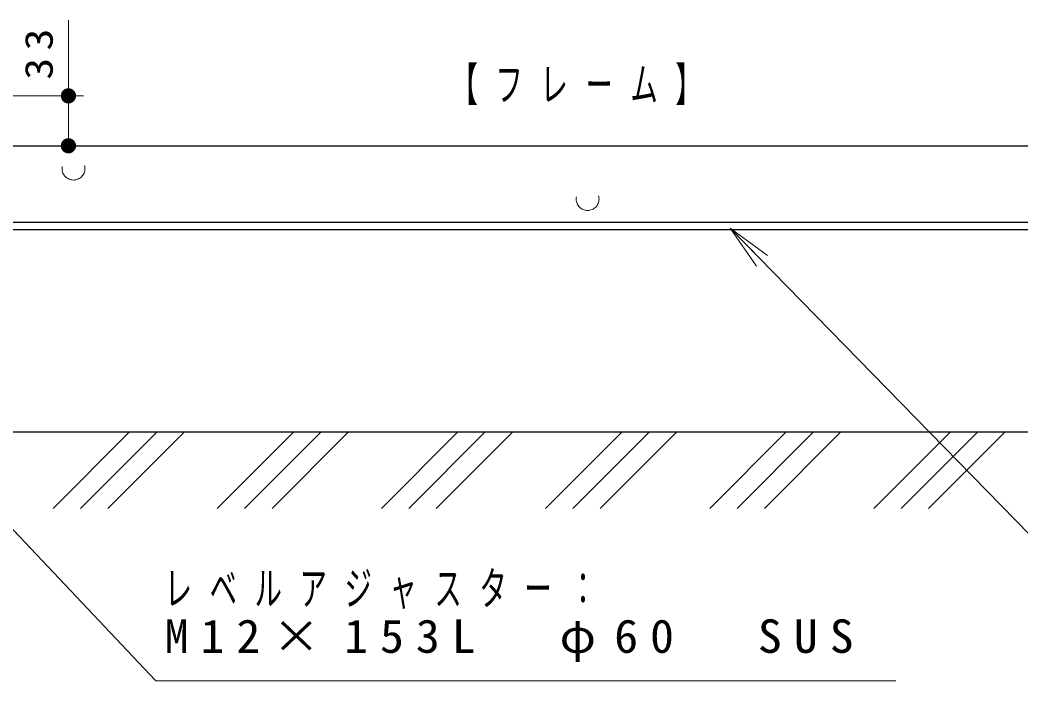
# Model space of a CAD drawing. Units: millimetres on the paper, scale 1:10. Extents: x -385 to 0, y -594 to 267.
# Drawn here: x -135.4 to -69.7, y 106.9 to 150.3 of the extents above; entities that cross this region are included whole.
import ezdxf

# ---------------------------------------------------------------- set-up
doc = ezdxf.new("R2010")
doc.units = ezdxf.units.MM
doc.linetypes.add('USER1', pattern=[4.5, 2.5, -2])
doc.layers.add('1_10', color=7, linetype='Continuous', lineweight=25)
doc.styles.add('ＭＳ ゴシック', font='')
doc.styles.get('ＭＳ ゴシック').set_extended_font_data('MS Gothic')

# ---------------------------------------------------------------- blocks, each defined once
blk = doc.blocks.new('filled_dot')
at = {"color": 0, "linetype": 'Continuous', "lineweight": -2, "const_width": 1.25}
blk.add_lwpolyline([(-0.625, 0, 1), (0.625, 0, 1)], format="xyb", close=True, dxfattribs=at)

msp = doc.modelspace()

# ---------------------------------------------------------------- linework, layer by layer
at = {"layer": '1_10', "lineweight": 13}
for p, q in [((-132.2, 150.327), (-132.2, 142.064)), ((-147.918, 145.344), (-131.2, 145.344)), ((-88.764, 136.652), (-86.668, 134.505)), ((-88.764, 136.652), (-86.31, 134.854)), ((-87.026, 134.156), (-88.764, 136.652)), ((-133.203, 118.244), (-128.203, 123.244)), ((-131.407, 118.244), (-126.407, 123.244)), ((-129.611, 118.244), (-124.611, 123.244)), ((-122.427, 118.244), (-117.427, 123.244)), ((-120.631, 118.244), (-115.631, 123.244)), ((-118.835, 118.244), (-113.835, 123.244)), ((-111.65, 118.244), (-106.65, 123.244)), ((-109.854, 118.244), (-104.854, 123.244)), ((-108.058, 118.244), (-103.058, 123.244)), ((-100.874, 118.244), (-95.874, 123.244)), ((-99.078, 118.244), (-94.078, 123.244)), ((-97.282, 118.244), (-92.282, 123.244)), ((-90.098, 118.244), (-85.098, 123.244)), ((-88.302, 118.244), (-83.302, 123.244)), ((-86.506, 118.244), (-81.506, 123.244)), ((-79.321, 118.244), (-74.321, 123.244)), ((-77.525, 118.244), (-72.525, 123.244)), ((-75.729, 118.244), (-70.729, 123.244))]:
    msp.add_line(p, q, dxfattribs=at)
at = {"layer": '1_10', "color": 60}
for p, q in [((-147.668, 142.064), (-48.568, 142.064)), ((-59.118, 137.014), (-137.118, 137.014)), ((-137.118, 136.564), (-59.118, 136.564))]:
    msp.add_line(p, q, dxfattribs=at)
at = {"layer": '1_10'}
msp.add_line((-29.299, 123.244), (-149.118, 123.244), dxfattribs=at)
at = {"layer": '1_10', "lineweight": 13}
for points in [[(-88.764, 136.652), (-59.721, 106.906), (-22.903, 106.906)], [(-141.773, 123.125), (-126.469, 106.906), (-77.884, 106.906)]]:
    msp.add_lwpolyline(points, dxfattribs=at)
at = {"layer": '1_10', "color": 60, "linetype": 'USER1', "lineweight": 13}
for centre in [(-131.868, 140.564), (-98.118, 138.564)]:
    msp.add_circle(centre, 0.75, dxfattribs=at)

# ---------------------------------------------------------------- block references
at = {"layer": '1_10', "lineweight": 13, "xscale": 0.4, "yscale": 0.4}
for p, rotation in [((-132.2, 145.344), 270), ((-132.2, 142.064), 90)]:
    msp.add_blockref('filled_dot', p, dxfattribs=dict(at, rotation=rotation))

# ---------------------------------------------------------------- texts
at = {"layer": '1_10', "insert": (-133.2, 148.327), "char_height": 1.833, "attachment_point": 8, "rotation": 90, "style": 'ＭＳ ゴシック'}
msp.add_mtext('\\T1.34;\\W1.15;33', dxfattribs=at)
at = {"layer": '1_10', "char_height": 2.199, "attachment_point": 4, "style": 'ＭＳ ゴシック'}
for s, insert in [('\\T1.64;\\W0.6;【フレーム】', (-107.118, 145.974)), ('\\T1.64;\\W0.6;レベルアジャスター：', (-125.884, 112.856)), ('\\T1.5;\\W1.05;M12×153L\u3000φ60\u3000SUS', (-125.884, 109.556))]:
    msp.add_mtext(s, dxfattribs=dict(at, insert=insert))

doc.saveas('drawing.dxf')
